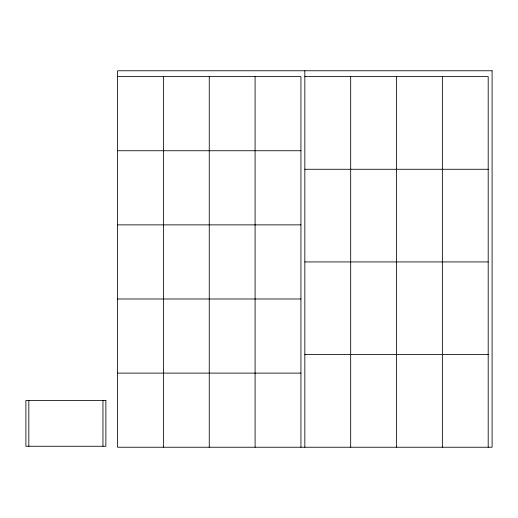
<?xml version="1.0" encoding="UTF-8"?>
<svg xmlns="http://www.w3.org/2000/svg" width="518" height="518" viewBox="0 0 518 518"><rect width="100%" height="100%" fill="white"/><g stroke="black" fill="none" stroke-linecap="round" stroke-linejoin="round"><path stroke-width="0.78" d="M117.58 76.619L300.939 76.619L300.939 447.235M304.837 76.619L488.196 76.619L488.196 447.235M117.58 150.738L300.939 150.738M304.837 169.269L488.196 169.269M117.58 224.864L300.939 224.864M304.837 261.927L488.196 261.927M117.58 298.99L300.939 298.99M304.837 354.584L488.196 354.584M117.58 373.109L300.939 373.109M442.359 76.619L442.359 447.235M396.516 76.619L396.516 447.235M350.68 76.619L350.68 447.235M304.837 70.765L304.837 447.235M255.096 76.619L255.096 447.235M209.259 76.619L209.259 447.235M163.416 76.619L163.416 447.235M102.953 400.42L102.953 446.263M28.827 400.42L28.827 446.263M492.1 70.765L117.58 70.765L117.58 447.235L492.1 447.235L492.1 70.765M105.873 400.42L25.9 400.42L25.9 446.263L105.873 446.263L105.873 400.42"/></g></svg>
